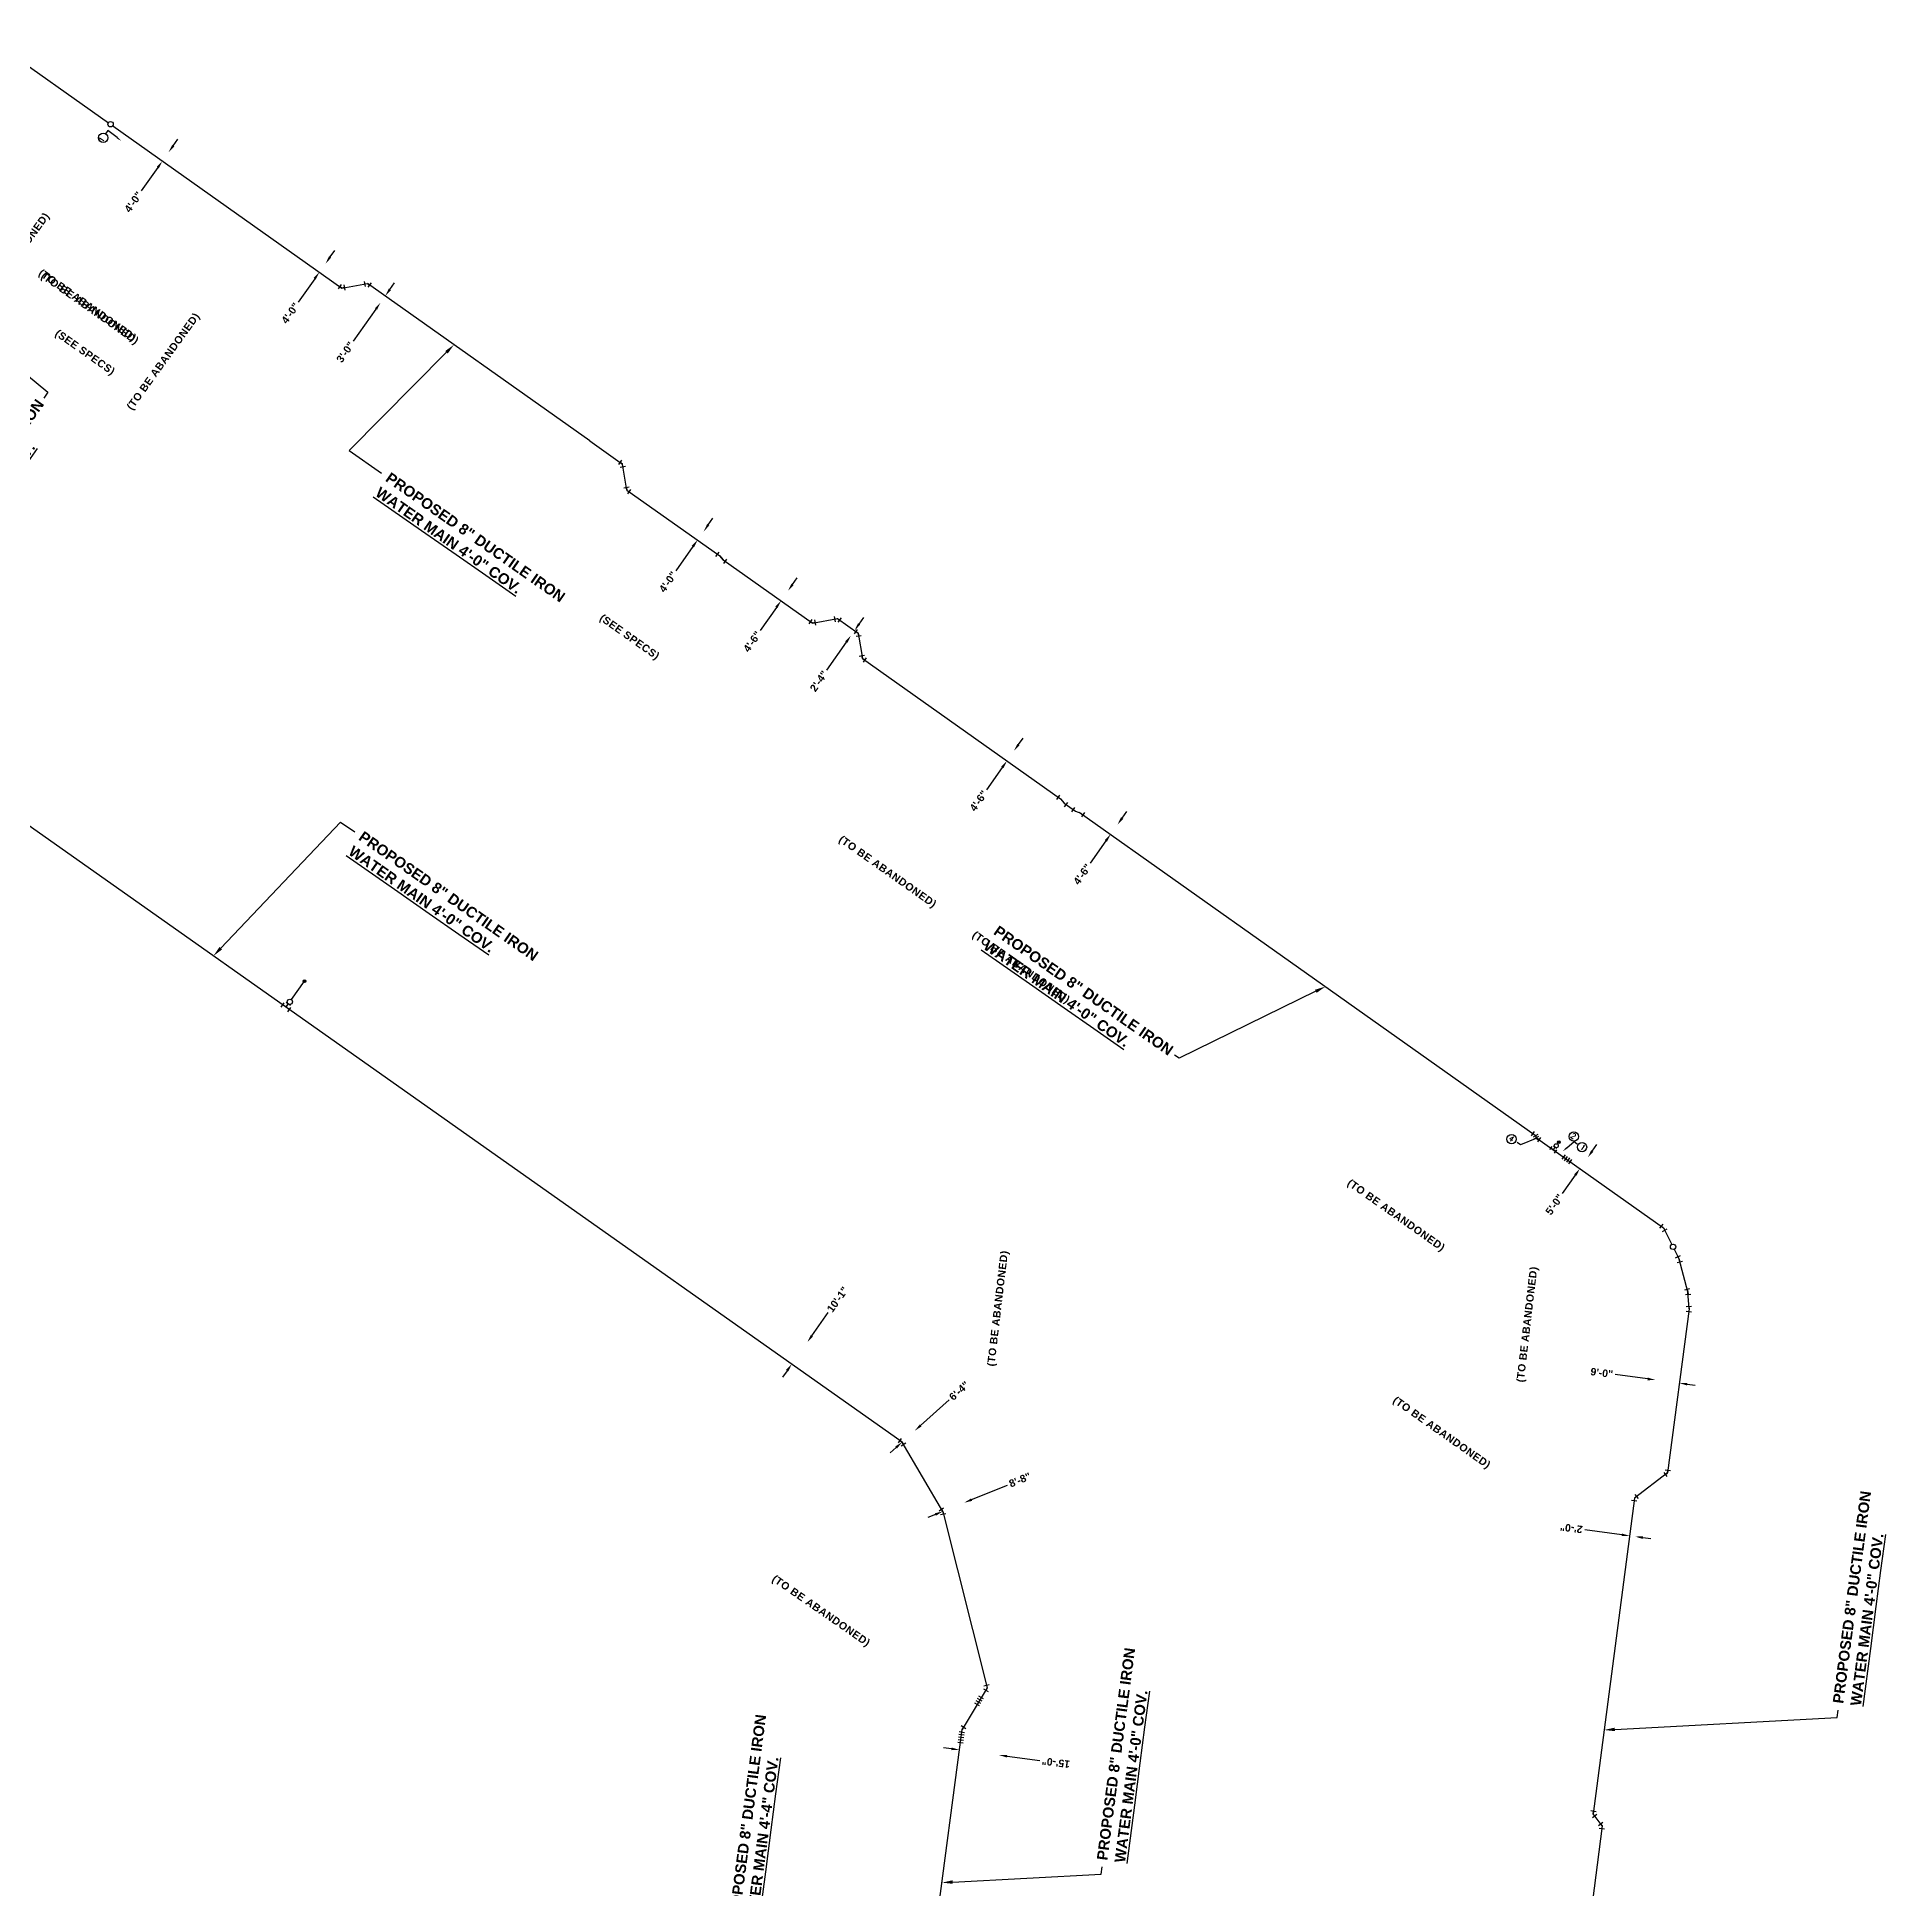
# Model space of a CAD drawing. Header units: feet. Extents: x 0 to 2707995, y 0 to 272549.
# Drawn here: x 2706205 to 2706901, y 270935 to 271629 of the extents above; entities that cross this region are included whole.
import ezdxf
from ezdxf import colors
from ezdxf.entities.mleader import LeaderData, LeaderLine
from ezdxf.math import Vec2, Vec3

# ---------------------------------------------------------------- set-up
doc = ezdxf.new("R2010")
doc.units = ezdxf.units.FT
doc.header["$LTSCALE"] = 20
for name, color, linetype in [('C-PR-WATER', 4, 'Continuous'), ('C-PR-WATER-ABAND', 3, 'Continuous'), ('C-PR-WATER-ABAND-OFF', 3, 'Continuous'), ('C-PR-WATER-ABAND-W3', 3, 'Continuous'), ('C-PR-WATER-DIM', 4, 'Continuous'), ('C-PR-WATER-FITTING', 4, 'Continuous'), ('C-PR-WATER-TXT (W-2)', 4, 'Continuous'), ('C-PR-WATER-TXT-#', 6, 'Continuous')]:
    doc.layers.add(name, color=color, linetype=linetype)
doc.styles.add('ARIAL', font='arialbd.ttf', dxfattribs={"height": 0.24})
doc.styles.add('PROPOSED PLAN', font='arialbd.ttf', dxfattribs={"height": 2.8})
doc.styles.get("Standard").update_dxf_attribs({"font": 'simplex.shx'})
doc.dimstyles.new('PWD Proposed', dxfattribs={"dimtxt": 2.8, "dimasz": 3, "dimexe": 0.18, "dimexo": 0.0625, "dimgap": 1, "dimtad": 0, "dimdec": 0, "dimlfac": 12, "dimzin": 1, "dimdsep": 46, "dimlunit": 4, "dimtxsty": 'PROPOSED PLAN', "dimcen": 0, "dimse1": 1, "dimse2": 1, "dimclrd": 256, "dimclrt": 3, "dimadec": 1, "dimazin": 0, "dimtfac": 1, "dimtdec": 0, "dimtofl": 0, "dimtmove": 0, "dimatfit": 1, "dimfxl": 0.18, "dimfrac": 2, "dimtolj": 1, "dimtzin": 0, "dimlwd": -1, "dimarcsym": 0})

# ---------------------------------------------------------------- blocks, each defined once
blk = doc.blocks.new('*U245')
at = {"layer": 'C-PR-WATER-FITTING'}
blk.add_circle((0, -0.01), 1, dxfattribs=at)
blk = doc.blocks.new('*U86')
at = {"layer": 'C-PR-WATER-FITTING', "linetype": 'Continuous'}
for p, q in [((-1, -1), (-1, 1)), ((3, -1.5), (3, 0.5))]:
    blk.add_line(p, q, dxfattribs=at)
for points in [[(-1, 0), (0, 0)], [(0, 0), (2, -0.5)], [(2, -0.5), (3, -0.5)]]:
    blk.add_lwpolyline(points, dxfattribs=at)
blk = doc.blocks.new('*U85')
at = {"layer": 'C-PR-WATER-FITTING', "linetype": 'Continuous'}
for p, q in [((-1, -1), (-1, 1)), ((3, 1.5), (3, -0.5))]:
    blk.add_line(p, q, dxfattribs=at)
for points in [[(-1, 0), (0, 0)], [(0, 0), (2, 0.5)], [(2, 0.5), (3, 0.5)]]:
    blk.add_lwpolyline(points, dxfattribs=at)
blk = doc.blocks.new('*U288')
at = {"layer": 'C-PR-WATER-FITTING'}
blk.add_line((-0.73, -1.32), (0.73, 1.3), dxfattribs=at)
for points in [[(-0.14, 1.79), (1.61, 0.81)], [(0.82, -1.61), (1.8, 0.13)], [(-1.6, -0.83), (0.14, -1.8)], [(0, -0.01), (1.31, -0.74)]]:
    blk.add_lwpolyline(points, dxfattribs=at)
blk.add_circle((2.18, -1.23), 1, dxfattribs=at)
blk = doc.blocks.new('*U246')
at = {"layer": 'C-PR-WATER-FITTING'}
h = blk.add_hatch(color=256, dxfattribs=at)
h.dxf.hatch_style = 1
h.paths.add_polyline_path([(0.5, -0.01, 1), (-0.5, -0.01, 1)])
blk.add_circle((0, -0.01), 0.5, dxfattribs=at)
blk = doc.blocks.new('*U88')
at = {"layer": 'C-PR-WATER-FITTING'}
for p, q in [((0, 1), (0, -1)), ((1, 1), (1, -1)), ((2, 1), (2, -1)), ((3, 1), (3, -1))]:
    blk.add_line(p, q, dxfattribs=at)
blk = doc.blocks.new('*U89')
at = {"layer": 'C-PR-WATER-FITTING'}
for p, q in [((-0.79, -1.18), (-1.18, 0.79)), ((1, -1), (1, 1))]:
    blk.add_line(p, q, dxfattribs=at)
blk.add_lwpolyline([(-0.98, -0.2), (0, 0)], dxfattribs=at)
at = {"layer": 'C-PR-WATER-FITTING', "flags": 128}
blk.add_lwpolyline([(0, 0), (1, 0)], dxfattribs=at)
blk = doc.blocks.new('*U90')
at = {"layer": 'C-PR-WATER-FITTING'}
for p, q in [((-0.54, -1.31), (-1.31, 0.54)), ((1, -1), (1, 1))]:
    blk.add_line(p, q, dxfattribs=at)
blk.add_lwpolyline([(-0.92, -0.38), (0, 0)], dxfattribs=at)
at = {"layer": 'C-PR-WATER-FITTING', "flags": 128}
blk.add_lwpolyline([(0, 0), (1, 0)], dxfattribs=at)
blk = doc.blocks.new('*U91')
at = {"layer": 'C-PR-WATER-FITTING'}
for p, q in [((0, -1.41), (-1.41, 0)), ((1, -1), (1, 1))]:
    blk.add_line(p, q, dxfattribs=at)
at = {"layer": 'C-PR-WATER-FITTING', "flags": 128}
blk.add_lwpolyline([(-0.71, -0.71), (0, 0), (1, 0)], dxfattribs=at)
blk = doc.blocks.new('*U100')
at = {"layer": 'C-PR-WATER-FITTING'}
for p, q in [((-0.54, -1.31), (-1.31, 0.54)), ((1, -1), (1, 1))]:
    blk.add_line(p, q, dxfattribs=at)
blk.add_lwpolyline([(-0.92, -0.38), (0, 0)], dxfattribs=at)
at = {"layer": 'C-PR-WATER-FITTING', "flags": 128}
blk.add_lwpolyline([(0, 0), (1, 0)], dxfattribs=at)
blk = doc.blocks.new('*U101')
at = {"layer": 'C-PR-WATER-FITTING'}
for p, q in [((0, -1.41), (-1.41, 0)), ((1, -1), (1, 1))]:
    blk.add_line(p, q, dxfattribs=at)
at = {"layer": 'C-PR-WATER-FITTING', "flags": 128}
blk.add_lwpolyline([(-0.71, -0.71), (0, 0), (1, 0)], dxfattribs=at)
blk = doc.blocks.new('*U102')
at = {"layer": 'C-PR-WATER-FITTING'}
for p, q in [((1, 0.08), (-1, -0.08)), ((1.07, -0.92), (-0.92, -1.07)), ((1.15, -1.92), (-0.84, -2.07)), ((1.23, -2.91), (-0.77, -3.07))]:
    blk.add_line(p, q, dxfattribs=at)
blk = doc.blocks.new('*U103')
at = {"layer": 'C-PR-WATER-FITTING'}
for p, q in [((0.88, 0.47), (-0.88, -0.47)), ((1.35, -0.42), (-0.42, -1.35)), ((1.82, -1.3), (0.05, -2.24)), ((2.29, -2.19), (0.52, -3.12))]:
    blk.add_line(p, q, dxfattribs=at)
blk = doc.blocks.new('*D134')
at = {"layer": 'C-PR-WATER-DIM', "linetype": 'Continuous', "transparency": 16777216}
for p, q in [((2706495.24, 271142.47), (2706501.39, 271151.14)), ((2706485.96, 271129.38), (2706484.23, 271126.93))]:
    blk.add_line(p, q, dxfattribs=at)
at = {"layer": 'C-PR-WATER-DIM', "transparency": 16777216}
for points in [[(2706494.83, 271142.76), (2706495.65, 271142.18), (2706493.51, 271140.02)], [(2706485.55, 271129.67), (2706486.37, 271129.09), (2706487.7, 271131.82)]]:
    blk.add_solid(points, dxfattribs=at)
at = {"layer": 'C-PR-WATER-DIM', "transparency": 16777216, "insert": (2706504.89, 271156.08), "char_height": 2.8, "attachment_point": 5, "rotation": 54.66342, "style": 'PROPOSED PLAN'}
blk.add_mtext('\\A1;10\'-1"', dxfattribs=at)
blk = doc.blocks.new('*D135')
at = {"layer": 'C-PR-WATER-DIM', "linetype": 'Continuous', "transparency": 16777216}
for p, q in [((2706535.98, 271108.85), (2706546.68, 271118.45)), ((2706526.82, 271100.62), (2706524.58, 271098.61))]:
    blk.add_line(p, q, dxfattribs=at)
at = {"layer": 'C-PR-WATER-DIM', "transparency": 16777216}
for points in [[(2706535.65, 271109.22), (2706536.31, 271108.48), (2706533.75, 271106.84)], [(2706526.48, 271100.99), (2706527.15, 271100.25), (2706529.05, 271102.62)]]:
    blk.add_solid(points, dxfattribs=at)
at = {"layer": 'C-PR-WATER-DIM', "transparency": 16777216, "insert": (2706550.43, 271121.82), "char_height": 2.8, "attachment_point": 5, "rotation": 41.92135, "style": 'PROPOSED PLAN'}
blk.add_mtext('\\A1;6\'-4"', dxfattribs=at)
blk = doc.blocks.new('*D136')
at = {"layer": 'C-PR-WATER-DIM', "linetype": 'Continuous', "transparency": 16777216}
for p, q in [((2706555.1, 271081.04), (2706568.53, 271086.52)), ((2706541.51, 271075.49), (2706538.73, 271074.35))]:
    blk.add_line(p, q, dxfattribs=at)
at = {"layer": 'C-PR-WATER-DIM', "transparency": 16777216}
for points in [[(2706541.32, 271075.95), (2706541.7, 271075.02), (2706544.29, 271076.62)], [(2706554.91, 271081.5), (2706555.29, 271080.58), (2706552.32, 271079.9)]]:
    blk.add_solid(points, dxfattribs=at)
at = {"layer": 'C-PR-WATER-DIM', "transparency": 16777216, "insert": (2706573.19, 271088.43), "char_height": 2.8, "attachment_point": 5, "rotation": 22.22315, "style": 'PROPOSED PLAN'}
blk.add_mtext('\\A1;8\'-8"', dxfattribs=at)
blk = doc.blocks.new('*D137')
at = {"layer": 'C-PR-WATER-DIM', "linetype": 'Continuous', "transparency": 16777216}
for p, q in [((2706547.56, 270987.63), (2706544.58, 270988.02)), ((2706568.38, 270984.89), (2706580.7, 270983.27))]:
    blk.add_line(p, q, dxfattribs=at)
at = {"layer": 'C-PR-WATER-DIM', "transparency": 16777216}
for points in [[(2706547.62, 270988.12), (2706547.49, 270987.13), (2706550.53, 270987.24)], [(2706568.44, 270985.38), (2706568.31, 270984.39), (2706565.4, 270985.28)]]:
    blk.add_solid(points, dxfattribs=at)
at = {"layer": 'C-PR-WATER-DIM', "transparency": 16777216, "insert": (2706586.7, 270982.48), "char_height": 2.8, "attachment_point": 5, "rotation": 172.50681, "style": 'PROPOSED PLAN'}
blk.add_mtext('\\A1;15\'-0"', dxfattribs=at)
blk = doc.blocks.new('*D163')
at = {"layer": 'C-PR-WATER-DIM', "linetype": 'Continuous', "transparency": 16777216}
for p, q in [((2706255.89, 271588.56), (2706257.62, 271591.01)), ((2706250.11, 271580.41), (2706243.89, 271571.64))]:
    blk.add_line(p, q, dxfattribs=at)
at = {"layer": 'C-PR-WATER-DIM', "transparency": 16777216}
for points in [[(2706255.48, 271588.85), (2706256.3, 271588.28), (2706254.15, 271586.12)], [(2706249.7, 271580.7), (2706250.51, 271580.12), (2706251.84, 271582.85)]]:
    blk.add_solid(points, dxfattribs=at)
at = {"layer": 'C-PR-WATER-DIM', "transparency": 16777216, "insert": (2706240.95, 271567.49), "char_height": 2.8, "attachment_point": 5, "rotation": 54.67389, "style": 'PROPOSED PLAN'}
blk.add_mtext('\\A1;4\'-0"', dxfattribs=at)
blk = doc.blocks.new('*D164')
at = {"layer": 'C-PR-WATER-DIM', "linetype": 'Continuous', "transparency": 16777216}
for p, q in [((2706314.72, 271546.87), (2706316.45, 271549.32)), ((2706308.93, 271538.71), (2706302.72, 271529.95))]:
    blk.add_line(p, q, dxfattribs=at)
at = {"layer": 'C-PR-WATER-DIM', "transparency": 16777216}
for points in [[(2706314.31, 271547.16), (2706315.12, 271546.58), (2706312.98, 271544.43)], [(2706308.52, 271539), (2706309.34, 271538.43), (2706310.67, 271541.16)]]:
    blk.add_solid(points, dxfattribs=at)
at = {"layer": 'C-PR-WATER-DIM', "transparency": 16777216, "insert": (2706299.78, 271525.8), "char_height": 2.8, "attachment_point": 5, "rotation": 54.67389, "style": 'PROPOSED PLAN'}
blk.add_mtext('\\A1;4\'-0"', dxfattribs=at)
blk = doc.blocks.new('*D165')
at = {"layer": 'C-PR-WATER-DIM', "linetype": 'Continuous', "transparency": 16777216}
for p, q in [((2706572.66, 271364.06), (2706574.39, 271366.51)), ((2706566.59, 271355.5), (2706560.66, 271347.14))]:
    blk.add_line(p, q, dxfattribs=at)
at = {"layer": 'C-PR-WATER-DIM', "transparency": 16777216}
for points in [[(2706572.25, 271364.35), (2706573.06, 271363.77), (2706570.92, 271361.62)], [(2706566.18, 271355.79), (2706566.99, 271355.21), (2706568.32, 271357.94)]]:
    blk.add_solid(points, dxfattribs=at)
at = {"layer": 'C-PR-WATER-DIM', "transparency": 16777216, "insert": (2706557.72, 271342.99), "char_height": 2.8, "attachment_point": 5, "rotation": 54.67389, "style": 'PROPOSED PLAN'}
blk.add_mtext('\\A1;4\'-6"', dxfattribs=at)
blk = doc.blocks.new('*D166')
at = {"layer": 'C-PR-WATER-DIM', "linetype": 'Continuous', "transparency": 16777216}
for p, q in [((2706611.49, 271336.54), (2706613.23, 271338.99)), ((2706605.42, 271327.97), (2706599.5, 271319.61))]:
    blk.add_line(p, q, dxfattribs=at)
at = {"layer": 'C-PR-WATER-DIM', "transparency": 16777216}
for points in [[(2706611.09, 271336.83), (2706611.9, 271336.25), (2706609.76, 271334.09)], [(2706605.01, 271328.26), (2706605.83, 271327.68), (2706607.16, 271330.42)]]:
    blk.add_solid(points, dxfattribs=at)
at = {"layer": 'C-PR-WATER-DIM', "transparency": 16777216, "insert": (2706596.56, 271315.47), "char_height": 2.8, "attachment_point": 5, "rotation": 54.67389, "style": 'PROPOSED PLAN'}
blk.add_mtext('\\A1;4\'-6"', dxfattribs=at)
blk = doc.blocks.new('*D167')
at = {"layer": 'C-PR-WATER-DIM', "linetype": 'Continuous', "transparency": 16777216}
for p, q in [((2706787.68, 271211.67), (2706789.41, 271214.12)), ((2706781.32, 271202.7), (2706776.43, 271195.79))]:
    blk.add_line(p, q, dxfattribs=at)
at = {"layer": 'C-PR-WATER-DIM', "transparency": 16777216}
for points in [[(2706787.27, 271211.96), (2706788.09, 271211.38), (2706785.94, 271209.22)], [(2706780.91, 271202.99), (2706781.73, 271202.41), (2706783.05, 271205.15)]]:
    blk.add_solid(points, dxfattribs=at)
at = {"layer": 'C-PR-WATER-DIM', "transparency": 16777216, "insert": (2706773.51, 271191.69), "char_height": 2.8, "attachment_point": 5, "rotation": 54.67389, "style": 'PROPOSED PLAN'}
blk.add_mtext('\\A1;5\'-0"', dxfattribs=at)
blk = doc.blocks.new('*D168')
at = {"layer": 'C-PR-WATER-DIM', "linetype": 'Continuous', "transparency": 16777216}
for p, q in [((2706808.43, 271126.29), (2706796.25, 271127.9)), ((2706823.28, 271124.34), (2706826.25, 271123.95))]:
    blk.add_line(p, q, dxfattribs=at)
at = {"layer": 'C-PR-WATER-DIM', "transparency": 16777216}
for points in [[(2706808.5, 271126.79), (2706808.37, 271125.8), (2706811.41, 271125.9)], [(2706823.34, 271124.83), (2706823.21, 271123.84), (2706820.3, 271124.73)]]:
    blk.add_solid(points, dxfattribs=at)
at = {"layer": 'C-PR-WATER-DIM', "transparency": 16777216, "insert": (2706791.23, 271128.56), "char_height": 2.8, "attachment_point": 5, "rotation": 352.49406, "style": 'PROPOSED PLAN'}
blk.add_mtext('\\A1;9\'-0"', dxfattribs=at)
blk = doc.blocks.new('*D169')
at = {"layer": 'C-PR-WATER-DIM', "linetype": 'Continuous', "transparency": 16777216}
for p, q in [((2706798.73, 271067.86), (2706784.87, 271069.68)), ((2706806.66, 271066.81), (2706809.63, 271066.42))]:
    blk.add_line(p, q, dxfattribs=at)
at = {"layer": 'C-PR-WATER-DIM', "transparency": 16777216}
for points in [[(2706798.79, 271068.35), (2706798.66, 271067.36), (2706801.7, 271067.47)], [(2706806.72, 271067.31), (2706806.59, 271066.32), (2706803.68, 271067.2)]]:
    blk.add_solid(points, dxfattribs=at)
at = {"layer": 'C-PR-WATER-DIM', "transparency": 16777216, "insert": (2706779.84, 271070.34), "char_height": 2.8, "attachment_point": 5, "rotation": 172.50155, "style": 'PROPOSED PLAN'}
blk.add_mtext('\\A1;2\'-0"', dxfattribs=at)
blk = doc.blocks.new('*U213')
at = {"layer": 'C-PR-WATER-FITTING'}
for p, q in [((-1.01, 0.99), (0.99, 1.01)), ((-1.41, -0.01), (0.01, -1.41))]:
    blk.add_line(p, q, dxfattribs=at)
at = {"layer": 'C-PR-WATER-FITTING', "flags": 128}
blk.add_lwpolyline([(-0.01, 1), (0, 0), (-0.7, -0.71)], dxfattribs=at)
blk = doc.blocks.new('*U214')
at = {"layer": 'C-PR-WATER-FITTING'}
for p, q in [((1.41, 0.01), (-0.01, 1.41)), ((1.01, -0.99), (-0.99, -1.01))]:
    blk.add_line(p, q, dxfattribs=at)
at = {"layer": 'C-PR-WATER-FITTING', "flags": 128}
blk.add_lwpolyline([(0.01, -1), (0, 0), (0.7, 0.71)], dxfattribs=at)
blk = doc.blocks.new('*U87')
at = {"layer": 'C-PR-WATER-FITTING', "linetype": 'Continuous'}
for p, q in [((-1.01, -0.99), (-0.99, 1.01)), ((3, -1.5), (3, 0.5))]:
    blk.add_line(p, q, dxfattribs=at)
for points in [[(-1, 0.01), (0, 0)], [(0, 0), (2, -0.5)], [(2, -0.5), (3, -0.5)]]:
    blk.add_lwpolyline(points, dxfattribs=at)
blk = doc.blocks.new('*U215')
at = {"layer": 'C-PR-WATER-FITTING'}
for p, q in [((-0.01, -1.41), (-1.41, 0.01)), ((0.99, -1.01), (1.01, 0.99))]:
    blk.add_line(p, q, dxfattribs=at)
at = {"layer": 'C-PR-WATER-FITTING', "flags": 128}
blk.add_lwpolyline([(1, -0.01), (0, 0), (-0.71, -0.7)], dxfattribs=at)
blk = doc.blocks.new('*U216')
at = {"layer": 'C-PR-WATER-FITTING'}
for p, q in [((-1.01, 0.99), (-0.99, -1.01)), ((-0.01, 1.41), (1.41, 0.01))]:
    blk.add_line(p, q, dxfattribs=at)
at = {"layer": 'C-PR-WATER-FITTING', "flags": 128}
blk.add_lwpolyline([(0.7, 0.71), (0, 0), (-1, -0.01)], dxfattribs=at)
blk = doc.blocks.new('*D227')
at = {"layer": 'C-PR-WATER-DIM', "linetype": 'Continuous', "transparency": 16777216}
for p, q in [((2706337.07, 271534.7), (2706338.81, 271537.15)), ((2706331.87, 271527.36), (2706323.32, 271515.3))]:
    blk.add_line(p, q, dxfattribs=at)
at = {"layer": 'C-PR-WATER-DIM', "transparency": 16777216}
for points in [[(2706336.66, 271534.99), (2706337.48, 271534.42), (2706335.34, 271532.26)], [(2706331.46, 271527.65), (2706332.28, 271527.07), (2706333.6, 271529.81)]]:
    blk.add_solid(points, dxfattribs=at)
at = {"layer": 'C-PR-WATER-DIM', "transparency": 16777216, "insert": (2706320.4, 271511.18), "char_height": 2.8, "attachment_point": 5, "rotation": 54.67389, "style": 'PROPOSED PLAN'}
blk.add_mtext('\\A1;3\'-0"', dxfattribs=at)
blk = doc.blocks.new('*U230')
at = {"layer": 'C-PR-WATER-FITTING'}
for p, q in [((0, -1.41), (-1.41, 0)), ((1, -1), (1, 1))]:
    blk.add_line(p, q, dxfattribs=at)
at = {"layer": 'C-PR-WATER-FITTING', "flags": 128}
blk.add_lwpolyline([(-0.71, -0.71), (0, 0), (1, 0)], dxfattribs=at)
blk = doc.blocks.new('*D231')
at = {"layer": 'C-PR-WATER-DIM', "linetype": 'Continuous', "transparency": 16777216}
for p, q in [((2706456.41, 271446.46), (2706458.14, 271448.91)), ((2706450.64, 271438.29), (2706444.24, 271429.22))]:
    blk.add_line(p, q, dxfattribs=at)
at = {"layer": 'C-PR-WATER-DIM', "transparency": 16777216}
for points in [[(2706456, 271446.75), (2706456.82, 271446.17), (2706454.68, 271444.01)], [(2706450.23, 271438.58), (2706451.05, 271438), (2706452.37, 271440.74)]]:
    blk.add_solid(points, dxfattribs=at)
at = {"layer": 'C-PR-WATER-DIM', "transparency": 16777216, "insert": (2706441.3, 271425.07), "char_height": 2.8, "attachment_point": 5, "rotation": 54.76793, "style": 'PROPOSED PLAN'}
blk.add_mtext('\\A1;4\'-0"', dxfattribs=at)
blk = doc.blocks.new('*U256')
at = {"layer": 'C-PR-WATER-FITTING'}
blk.add_line((-0.04, -1.51), (0.05, 1.49), dxfattribs=at)
for points in [[(-0.95, 1.52), (1.05, 1.46)], [(1.47, -1.05), (1.53, 0.95)], [(-1.04, -1.48), (0.96, -1.54)], [(0, -0.01), (1.5, -0.05)]]:
    blk.add_lwpolyline(points, dxfattribs=at)
blk.add_circle((2.5, -0.08), 1, dxfattribs=at)
blk = doc.blocks.new('*U257')
at = {"layer": 'C-PR-WATER-FITTING'}
h = blk.add_hatch(color=256, dxfattribs=at)
h.dxf.hatch_style = 1
h.paths.add_polyline_path([(0.5, -0.01, 1), (-0.5, -0.01, 1)])
blk.add_circle((0, -0.01), 0.5, dxfattribs=at)
blk = doc.blocks.new('*U247')
at = {"layer": 'C-PR-WATER-FITTING'}
blk.add_circle((0, -0.01), 1, dxfattribs=at)
blk = doc.blocks.new('*U233')
at = {"layer": 'C-PR-WATER-FITTING'}
for p, q in [((-0.54, -1.31), (-1.31, 0.54)), ((1, -1), (1, 1))]:
    blk.add_line(p, q, dxfattribs=at)
blk.add_lwpolyline([(-0.92, -0.38), (0, 0)], dxfattribs=at)
at = {"layer": 'C-PR-WATER-FITTING', "flags": 128}
blk.add_lwpolyline([(0, 0), (1, 0)], dxfattribs=at)
blk = doc.blocks.new('*U234')
at = {"layer": 'C-PR-WATER-FITTING'}
for p, q in [((-0.54, -1.31), (-1.31, 0.54)), ((1, -1), (1, 1))]:
    blk.add_line(p, q, dxfattribs=at)
blk.add_lwpolyline([(-0.92, -0.38), (0, 0)], dxfattribs=at)
at = {"layer": 'C-PR-WATER-FITTING', "flags": 128}
blk.add_lwpolyline([(0, 0), (1, 0)], dxfattribs=at)
blk = doc.blocks.new('*D239')
at = {"layer": 'C-PR-WATER-DIM', "linetype": 'Continuous', "transparency": 16777216}
for p, q in [((2706487.98, 271424.08), (2706489.71, 271426.53)), ((2706481.93, 271415.52), (2706475.8, 271406.85))]:
    blk.add_line(p, q, dxfattribs=at)
at = {"layer": 'C-PR-WATER-DIM', "transparency": 16777216}
for points in [[(2706487.57, 271424.37), (2706488.39, 271423.79), (2706486.25, 271421.63)], [(2706481.52, 271415.8), (2706482.34, 271415.23), (2706483.66, 271417.97)]]:
    blk.add_solid(points, dxfattribs=at)
at = {"layer": 'C-PR-WATER-DIM', "transparency": 16777216, "insert": (2706472.87, 271402.69), "char_height": 2.8, "attachment_point": 5, "rotation": 54.75774, "style": 'PROPOSED PLAN'}
blk.add_mtext('\\A1;4\'-6"', dxfattribs=at)
blk = doc.blocks.new('*D240')
at = {"layer": 'C-PR-WATER-DIM', "linetype": 'Continuous', "transparency": 16777216}
for p, q in [((2706512.93, 271409.28), (2706514.66, 271411.74)), ((2706508.12, 271402.46), (2706500.77, 271392.02))]:
    blk.add_line(p, q, dxfattribs=at)
at = {"layer": 'C-PR-WATER-DIM', "transparency": 16777216}
for points in [[(2706512.53, 271409.57), (2706513.34, 271409), (2706511.21, 271406.83)], [(2706507.72, 271402.75), (2706508.53, 271402.17), (2706509.85, 271404.91)]]:
    blk.add_solid(points, dxfattribs=at)
at = {"layer": 'C-PR-WATER-DIM', "transparency": 16777216, "insert": (2706497.85, 271387.87), "char_height": 2.8, "attachment_point": 5, "rotation": 54.8341, "style": 'PROPOSED PLAN'}
blk.add_mtext('\\A1;2\'-4"', dxfattribs=at)

msp = doc.modelspace()

# ---------------------------------------------------------------- linework, layer by layer
at = {"layer": 'C-PR-WATER'}
for p, q in [((2706186.352, 271629.267), (2706231.59, 271597.206)), ((2706233.221, 271596.05), (2706319.105, 271535.182)), ((2706319.072, 271535.207), (2706328.757, 271536.921)), ((2706412.018, 271477.912), (2706424.245, 271469.246)), ((2706425.912, 271459.47), (2706424.245, 271469.247)), ((2706425.907, 271459.5), (2706460.677, 271434.858)), ((2706462.02, 271433.294), (2706460.677, 271434.858)), ((2706462.02, 271433.294), (2706495.291, 271409.714)), ((2706529.061, 271102.625), (2706084.595, 271416.347)), ((2706495.422, 271409.627), (2706504.889, 271411.302)), ((2706504.882, 271411.301), (2706512.617, 271405.819)), ((2706512.617, 271405.819), (2706514.163, 271396.333)), ((2706514.189, 271396.316), (2706588.374, 271343.732)), ((2706588.374, 271343.732), (2706589.716, 271342.168)), ((2706589.716, 271342.168), (2706594.065, 271339.086)), ((2706594.065, 271339.079), (2706595.986, 271338.331)), ((2706595.38, 271338.766), (2706671.569, 271284.769)), ((2706671.569, 271284.769), (2706766.251, 271217.666)), ((2706300.177, 271268.464), (2706305.09, 271275.394)), ((2706298.154, 271265.606), (2706299.022, 271266.832)), ((2706766.947, 271216.56), (2706814.381, 271182.943)), ((2706774.622, 271214.342), (2706775.129, 271215.056)), ((2706773.101, 271212.203), (2706773.751, 271213.12)), ((2706814.381, 271182.943), (2706817.492, 271176.709)), ((2706818.385, 271174.92), (2706820.245, 271171.194)), ((2706823.539, 271158.956), (2706820.24, 271171.187)), ((2706823.965, 271152.517), (2706823.539, 271158.956)), ((2706823.965, 271152.517), (2706815.869, 271091.068)), ((2706544.288, 271076.622), (2706529.06, 271102.625)), ((2706815.869, 271091.068), (2706803.553, 271081.614)), ((2706544.288, 271076.622), (2706560.899, 271010.487)), ((2706803.554, 271081.615), (2706787.999, 270963.216)), ((2706560.899, 271010.487), (2706551.529, 270994.831)), ((2706530.599, 270835.708), (2706551.529, 270994.831)), ((2706791.434, 270958.746), (2706787.091, 270925.714)), ((2706791.434, 270958.74), (2706787.999, 270963.216))]:
    msp.add_line(p, q, dxfattribs=at)
for points in [[(2706412.018, 271477.912), (2706328.757, 271536.921)], [(2706766.251, 271217.666), (2706766.947, 271216.56)]]:
    msp.add_lwpolyline(points, dxfattribs=at)
at = {"layer": 'C-PR-WATER-TXT-#'}
for centre in [(2706229.661, 271591.569), (2706757.442, 271216.196), (2706780.774, 271217.163), (2706783.842, 271213.212)]:
    msp.add_circle(centre, 1.75, dxfattribs=at)

# ---------------------------------------------------------------- block references
at = {"layer": 'C-PR-WATER-FITTING'}
for name, p, rotation in [('*U245', (2706232.401, 271596.631), 83.92415502369693), ('*U213', (2706319.072, 271535.207), 279.6627549989162), ('*U214', (2706328.757, 271536.921), 279.6627549989162), ('*U87', (2706460.677, 271434.858), 324.673888888468), ('*U213', (2706495.422, 271409.627), 279.6627549989162), ('*U214', (2706504.883, 271411.301), 279.6627549989162), ('*U215', (2706512.609, 271405.823), 279.6627549989162), ('*U216', (2706514.17, 271396.329), 279.6627549989162), ('*U86', (2706588.374, 271343.732), 324.673888888468), ('*U85', (2706594.065, 271339.086), 324.6738889241751), ('*U257', (2706305.084, 271275.396), 56.47756110949388), ('*U256', (2706298.154, 271265.606), 56.47756110949388), ('*U233', (2706766.251, 271217.666), 302.1738966934164), ('*U234', (2706766.947, 271216.56), 122.1738966828323), ('*U246', (2706775.129, 271215.056), 83.92415502369693), ('*U88', (2706776.912, 271209.498), 324.673888888468), ('*U90', (2706814.381, 271182.943), 299.537809446928), ('*U247', (2706817.932, 271175.814), 83.92415502369693), ('*U89', (2706820.24, 271171.187), 285.0096728048995), ('*U89', (2706823.539, 271158.956), 273.7596687355332), ('*U89', (2706823.965, 271152.517), 262.5096647744364), ('*U100', (2706529.065, 271102.618), 302.1738888645055), ('*U100', (2706544.288, 271076.622), 280.6531324194436), ('*U101', (2706560.899, 271010.487), 239.0997326427569), ('*U102', (2706558.718, 271006.842), 324.6738889241751), ('*U103', (2706551.269, 270992.855), 324.6738889241751), ('*U100', (2706551.529, 270994.831), 59.09973272570487), ('*U91', (2706787.998, 270963.22), 82.50945497703239), ('*U91', (2706791.436, 270958.74), 262.5094549804973)]:
    msp.add_blockref(name, p, dxfattribs=dict(at, rotation=rotation))
at = {"layer": 'C-PR-WATER-FITTING', "xscale": -1}
for name, p, rotation in [('*U91', (2706424.245, 271469.247), 324.6761657353481), ('*U230', (2706425.916, 271459.445), 144.6761656996411), ('*U91', (2706815.869, 271091.068), 262.5041894284287), ('*U91', (2706803.554, 271081.615), 82.50418943189358)]:
    msp.add_blockref(name, p, dxfattribs=dict(at, rotation=rotation))
at = {"layer": 'C-PR-WATER-FITTING', "xscale": 0.75, "yscale": 0.75, "zscale": 0.75, "rotation": 83.92415502369693}
msp.add_blockref('*U288', (2706773.096, 271212.202), dxfattribs=at)

# ---------------------------------------------------------------- texts
at = {"layer": 'C-PR-WATER-ABAND', "color": 4, "char_height": 2.8, "width": 48.18924, "attachment_point": 2, "style": 'ARIAL'}
for s, insert, rotation in [('\\pxql;{\\T1.063;\\C3;(TO BE ABANDONED)}', (2706226.463, 271528.656), 324.788439), ('\\pxql;{\\T1.063;\\C3;(SEE SPECS)}', (2706436.693, 271399.323), 324.788439), ('\\pxql;{\\T1.063;\\C3;(TO BE ABANDONED)}', (2706576.352, 271280.527), 324.788439), ('\\pxql;{\\T1.063;\\C3;(TO BE ABANDONED)}', (2706762.053, 271149.167), 83.234413), ('\\pxql;{\\T1.063;\\C3;(TO BE ABANDONED)}', (2706501.397, 271039.297), 325.223551)]:
    msp.add_mtext(s, dxfattribs=dict(at, insert=insert, rotation=rotation))
at = {"layer": 'C-PR-WATER-ABAND-OFF', "color": 4, "char_height": 2.8, "width": 48.18924, "attachment_point": 2, "style": 'ARIAL'}
for s, insert, rotation in [('\\pxql;{\\T1.063;\\C3;(TO BE ABANDONED)}', (2706227.378, 271527.516), 324.788439), ('\\pxql;{\\T1.063;\\C3;(SEE SPECS)}', (2706232.642, 271506.031), 324.788439), ('\\pxql;{\\T1.063;\\C3;(TO BE ABANDONED)}', (2706526.341, 271316.329), 324.788439), ('\\pxql;{\\T1.063;\\C3;(TO BE ABANDONED)}', (2706716.89, 271187.544), 324.788439), ('\\pxql;{\\T1.063;\\C3;(TO BE ABANDONED)}', (2706563.682, 271155.147), 83.234413), ('\\pxql;{\\T1.063;\\C3;(TO BE ABANDONED)}', (2706733.979, 271106.085), 324.788439)]:
    msp.add_mtext(s, dxfattribs=dict(at, insert=insert, rotation=rotation))
at = {"layer": 'C-PR-WATER-ABAND-W3', "color": 4, "char_height": 2.8, "width": 48.18924, "attachment_point": 2, "rotation": 54.245078, "style": 'ARIAL'}
for insert in [(2706195.957, 271547.971), (2706252.272, 271510.427)]:
    msp.add_mtext('\\pxql;{\\T1.063;\\C3;(TO BE ABANDONED)}', dxfattribs=dict(at, insert=insert))

# ---------------------------------------------------------------- dimensions: what is measured, and where the dimension line sits
at = {"layer": 'C-PR-WATER-DIM'}
for base, p1, p2, angle, picture, middle in [((2706251.841, 271582.854), (2706255.615, 271585.081), (2706253.302, 271581.818), 234.673889, '*D163', (2706240.953, 271567.491)), ((2706310.667, 271541.162), (2706314.442, 271543.389), (2706312.129, 271540.126), 234.673889, '*D164', (2706299.779, 271525.799)), ((2706333.603, 271529.809), (2706336.8, 271531.221), (2706335.065, 271528.773), 234.673889, '*D227', (2706320.403, 271511.183)), ((2706454.68, 271444.007), (2706449.029, 271443.097), (2706451.338, 271446.368), 54.767928, '*D231', (2706441.303, 271425.066)), ((2706486.25, 271421.633), (2706480.314, 271420.328), (2706482.905, 271423.996), 54.757739, '*D239', (2706472.869, 271402.694)), ((2706511.206, 271406.832), (2706506.53, 271407.252), (2706507.883, 271409.173), 54.834104, '*D240', (2706497.848, 271387.871)), ((2706568.32, 271357.945), (2706572.384, 271360.58), (2706569.782, 271356.909), 234.673889, '*D165', (2706557.721, 271342.99)), ((2706607.157, 271330.42), (2706611.22, 271333.055), (2706608.618, 271329.384), 234.673889, '*D166', (2706596.558, 271315.465)), ((2706783.053, 271205.145), (2706787.345, 271208.232), (2706784.453, 271204.153), 234.673888, '*D167', (2706773.514, 271191.687)), ((2706487.697, 271131.825), (2706494.682, 271139.186), (2706488.872, 271130.992), 234.663415, '*D134', (2706504.891, 271156.076)), ((2706811.405, 271125.902), (2706819.707, 271120.193), (2706810.807, 271121.365), 172.49406, '*D168', (2706791.234, 271128.56)), ((2706529.049, 271102.623), (2706535.42, 271104.982), (2706530.72, 271100.762), 221.921354, '*D135', (2706550.428, 271121.82)), ((2706544.288, 271076.621), (2706552.324, 271079.905), (2706544.288, 271076.621), 202.223152, '*D136', (2706573.195, 271088.432)), ((2706801.701, 271067.465), (2706805.836, 271083.568), (2706803.854, 271083.828), 172.501548, '*D169', (2706779.836, 271070.343)), ((2706550.53, 270987.237), (2706565.094, 270982.939), (2706550.222, 270984.895), 172.506814, '*D137', (2706586.704, 270982.479))]:
    dim = msp.add_linear_dim(base=base, p1=p1, p2=p2, angle=angle, dimstyle='PWD Proposed', override={"dimclrt": 256}, dxfattribs=at)
    dim.commit()
    dim.dimension.update_dxf_attribs({"geometry": picture, "text_midpoint": middle, "dimtype": 161})

# ---------------------------------------------------------------- leaders
at = {"layer": 'C-PR-WATER-TXT (W-2)'}
ml = msp.add_multileader_mtext('Standard', dxfattribs=at)
ml.set_content('PROPOSED 8" DUCTILE IRON {\\LWATER MAIN 4\'-0" COV.}', color=256, style='ARIAL')
ml.set_leader_properties(color=256)
ml.build(insert=Vec2(0, 0))
ml.multileader.update_dxf_attribs({"dogleg_length": 5})
ctx = ml.context
ctx.base_point, ctx.landing_gap_size, ctx.plane_origin, ctx.plane_x_axis, ctx.plane_y_axis = Vec3(2706158.548, 271425.091), 2.5, Vec3(2706013.91, 271621.238), Vec3(0.5782295, 0.8158742), Vec3(-0.8158742, 0.5782295)
notes = []
notes.append((ctx, [(1, (1, 1, 0), (2706208.959, 271496.221), (-0.5782295, -0.8158742), 2.766, [(0, [(2706147.472, 271546.694)], 0, [])])]))
ctx.mtext.insert, ctx.mtext.text_direction, ctx.mtext.rotation, ctx.mtext.width, ctx.mtext.defined_height, ctx.mtext.flow_direction = Vec3(2706158.036, 271428.519), Vec3(0.5782295, 0.8158742), 0.9542394, 87.98644, 38.555, 5
ml = msp.add_multileader_mtext('Standard', dxfattribs=at)
ml.set_content('PROPOSED 8" DUCTILE IRON {\\LWATER MAIN 4\'-0" COV.}', color=256, style='ARIAL')
ml.set_leader_properties(color=256)
ml.build(insert=Vec2(0, 0))
ml.multileader.update_dxf_attribs({"dogleg_length": 5})
ctx = ml.context
ctx.base_point, ctx.landing_gap_size, ctx.plane_origin, ctx.plane_x_axis, ctx.plane_y_axis = Vec3(2706333.973, 271465.831), 2.5, Vec3(2706511.2, 271615.169), Vec3(0.8203154, -0.5719114), Vec3(0.5719114, 0.8203154)
notes.append((ctx, [(0, (1, 1, 0), (2706321.781, 271474.331), (0.8203154, -0.5719114), 14.862, [(0, [(2706361.122, 271513.983)], 0, [])])]))
ctx.mtext.insert, ctx.mtext.text_direction, ctx.mtext.rotation, ctx.mtext.width, ctx.mtext.defined_height, ctx.mtext.flow_direction = Vec3(2706337.396, 271466.37), Vec3(0.8203154, -0.5719114), 5.6743512, 87.98644, 38.555, 5
ml = msp.add_multileader_mtext('Standard', dxfattribs=at)
ml.set_content('PROPOSED 8" DUCTILE IRON {\\LWATER MAIN 4\'-0" COV.}', color=256, style='ARIAL')
ml.set_leader_properties(color=256)
ml.build(insert=Vec2(0, 0))
ml.multileader.update_dxf_attribs({"dogleg_length": 5})
ctx = ml.context
ctx.base_point, ctx.landing_gap_size, ctx.plane_origin, ctx.plane_x_axis, ctx.plane_y_axis = Vec3(2706323.892, 271331.344), 2.5, Vec3(2706445.958, 271343.498), Vec3(0.8203154, -0.5719114), Vec3(0.5719114, 0.8203154)
notes.append((ctx, [(0, (1, 1, 0), (2706318.62, 271335.019), (0.8203154, -0.5719114), 6.427, [(0, [(2706270.932, 271284.823)], 0, [])])]))
ctx.mtext.insert, ctx.mtext.text_direction, ctx.mtext.rotation, ctx.mtext.width, ctx.mtext.defined_height, ctx.mtext.flow_direction = Vec3(2706327.316, 271331.883), Vec3(0.8203154, -0.5719114), 5.6743512, 87.98644, 38.555, 5
ml = msp.add_multileader_mtext('Standard', dxfattribs=at)
ml.set_content('PROPOSED 8" DUCTILE IRON {\\LWATER MAIN 4\'-0" COV.}', color=256, style='ARIAL')
ml.set_leader_properties(color=256)
ml.build(insert=Vec2(0, 0))
ml.multileader.update_dxf_attribs({"dogleg_length": 5})
ctx = ml.context
ctx.base_point, ctx.landing_gap_size, ctx.plane_origin, ctx.plane_x_axis, ctx.plane_y_axis = Vec3(2706561.846, 271295.952), 2.5, Vec3(2706862.948, 271332.395), Vec3(0.8203154, -0.5719114), Vec3(0.5719114, 0.8203154)
notes.append((ctx, [(1, (1, 1, 0), (2706632.811, 271246.476), (-0.8203154, 0.5719114), 2.094, [(0, [(2706687.667, 271273.36)], 0, [])])]))
ctx.mtext.insert, ctx.mtext.text_direction, ctx.mtext.rotation, ctx.mtext.width, ctx.mtext.defined_height, ctx.mtext.flow_direction = Vec3(2706565.269, 271296.491), Vec3(0.8203154, -0.5719114), 5.6743512, 87.98644, 38.555, 5
ml = msp.add_multileader_mtext('Standard', dxfattribs=at)
ml.set_content('PROPOSED 8" DUCTILE IRON {\\LWATER MAIN 4\'-0" COV.}', color=256, style='ARIAL')
ml.set_leader_properties(color=256)
ml.build(insert=Vec2(0, 0))
ml.multileader.update_dxf_attribs({"dogleg_length": 5})
ctx = ml.context
ctx.base_point, ctx.landing_gap_size, ctx.plane_origin, ctx.plane_x_axis, ctx.plane_y_axis = Vec3(2706879.825, 271002.163), 2.5, Vec3(2706482.531, 271113.353), Vec3(0.1304081, 0.9914604), Vec3(-0.9914604, 0.1304081)
notes.append((ctx, [(0, (1, 1, 0), (2706879.464, 270999.42), (0.1304081, 0.9914604), 2.766, [(0, [(2706792.138, 270994.706)], 0, [])])]))
ctx.mtext.insert, ctx.mtext.text_direction, ctx.mtext.rotation, ctx.mtext.width, ctx.mtext.defined_height, ctx.mtext.flow_direction = Vec3(2706877.771, 271004.954), Vec3(0.1304081, 0.9914604), 1.4400157, 87.98644, 38.555, 5
ml = msp.add_multileader_mtext('Standard', dxfattribs=at)
ml.set_content('PROPOSED 8" DUCTILE IRON {\\LWATER MAIN 4\'-0" COV.}', color=256, style='ARIAL')
ml.set_leader_properties(color=256)
ml.build(insert=Vec2(0, 0))
ml.multileader.update_dxf_attribs({"dogleg_length": 5})
ctx = ml.context
ctx.base_point, ctx.landing_gap_size, ctx.plane_origin, ctx.plane_x_axis, ctx.plane_y_axis = Vec3(2706604.031, 270943.391), 2.5, Vec3(2706206.737, 271054.581), Vec3(0.1304081, 0.9914604), Vec3(-0.9914604, 0.1304081)
notes.append((ctx, [(0, (1, 1, 0), (2706603.67, 270940.649), (0.1304081, 0.9914604), 2.766, [(0, [(2706543.987, 270937.489)], 0, [])])]))
ctx.mtext.insert, ctx.mtext.text_direction, ctx.mtext.rotation, ctx.mtext.width, ctx.mtext.defined_height, ctx.mtext.flow_direction = Vec3(2706601.977, 270946.182), Vec3(0.1304081, 0.9914604), 1.4400157, 87.98644, 38.555, 5
ml = msp.add_multileader_mtext('Standard', dxfattribs=at)
ml.set_content('PROPOSED 8" DUCTILE IRON {\\LWATER MAIN 4\'-4" COV.}', color=256, style='ARIAL')
ml.set_leader_properties(color=256)
ml.build(insert=Vec2(0, 0))
ml.multileader.update_dxf_attribs({"dogleg_length": 5})
ctx = ml.context
ctx.base_point, ctx.landing_gap_size, ctx.plane_origin, ctx.plane_x_axis, ctx.plane_y_axis = Vec3(2706465.744, 270918.392), 2.5, Vec3(2706068.45, 271029.582), Vec3(0.1304081, 0.9914604), Vec3(-0.9914604, 0.1304081)
notes.append((ctx, [(0, (1, 1, 0), (2706465.383, 270915.65), (0.1304081, 0.9914604), 2.766, [(0, [(2706529.192, 270824.974)], 0, [])])]))
ctx.mtext.insert, ctx.mtext.text_direction, ctx.mtext.rotation, ctx.mtext.width, ctx.mtext.defined_height, ctx.mtext.flow_direction = Vec3(2706463.69, 270921.184), Vec3(0.1304081, 0.9914604), 1.4400157, 87.98644, 38.555, 5
at = {"layer": 'C-PR-WATER-TXT-#'}
ml = msp.add_multileader_mtext('Standard', dxfattribs=at)
ml.set_content('1  ', color=256)
ml.set_leader_properties(color=256)
ml.build(insert=Vec2(0, 0))
ml.multileader.update_dxf_attribs({"dogleg_length": 1.5, "arrow_head_size": 2})
ctx = ml.context
ctx.base_point, ctx.char_height, ctx.arrow_head_size, ctx.landing_gap_size, ctx.plane_origin, ctx.plane_x_axis, ctx.plane_y_axis = Vec3(2706228.32, 271589.837), 2, 2, 1.7, Vec3(2706246.366, 271611.187), Vec3(0.5814185, 0.8136047), Vec3(-0.8136047, 0.5814185)
ctx.text_align_type = 2
notes.append((ctx, [(0, (1, 1, 0), (2706231.445, 271594.211), (-0.5814185, -0.8136047), 1.5, [(0, [(2706236.422, 271590.401)], 0, [])])]))
ctx.mtext.insert, ctx.mtext.text_direction, ctx.mtext.rotation, ctx.mtext.width, ctx.mtext.alignment, ctx.mtext.line_spacing_factor, ctx.mtext.flow_direction = Vec3(2706228.771, 271592.189), Vec3(0.5814185, 0.8136047), 0.9503253, 0.47619, 3, 0.75, 5
ml = msp.add_multileader_mtext('Standard', dxfattribs=at)
ml.set_content('2  ', color=256)
ml.set_leader_properties(color=256)
ml.build(insert=Vec2(0, 0))
ml.multileader.update_dxf_attribs({"dogleg_length": 1.5, "arrow_head_size": 2})
ctx = ml.context
ctx.base_point, ctx.char_height, ctx.arrow_head_size, ctx.landing_gap_size, ctx.plane_origin, ctx.plane_x_axis, ctx.plane_y_axis = Vec3(2706778.852, 271218.606), 2, 2, 1.7, Vec3(2706800.559, 271200.626), Vec3(0.8203154, -0.5719114), Vec3(0.5719114, 0.8203154)
ctx.text_align_type = 2
notes.append((ctx, [(0, (0, 0, 0), (0, 0), (1, 0), 1, [])]))
ctx.mtext.insert, ctx.mtext.text_direction, ctx.mtext.rotation, ctx.mtext.width, ctx.mtext.alignment, ctx.mtext.line_spacing_factor, ctx.mtext.flow_direction = Vec3(2706781.912, 271217.692), Vec3(0.8203154, -0.5719114), 5.6743512, 0.47619, 3, 0.75, 5
ml = msp.add_multileader_mtext('Standard', dxfattribs=at)
ml.set_content('4  ', color=256)
ml.set_leader_properties(color=256)
ml.build(insert=Vec2(0, 0))
ml.multileader.update_dxf_attribs({"dogleg_length": 1.5, "arrow_head_size": 2})
ctx = ml.context
ctx.base_point, ctx.char_height, ctx.arrow_head_size, ctx.landing_gap_size, ctx.plane_origin, ctx.plane_x_axis, ctx.plane_y_axis = Vec3(2706755.556, 271217.691), 2, 2, 1.7, Vec3(2706777.227, 271199.66), Vec3(0.8203154, -0.5719114), Vec3(0.5719114, 0.8203154)
ctx.text_align_type = 2
notes.append((ctx, [(1, (1, 1, 0), (2706760.747, 271214.071), (-0.8203154, 0.5719114), 1.5, [(1, [(2706766.251, 271217.666), (2706766.947, 271216.56)], 0, [])])]))
ctx.mtext.insert, ctx.mtext.text_direction, ctx.mtext.rotation, ctx.mtext.width, ctx.mtext.defined_height, ctx.mtext.alignment, ctx.mtext.line_spacing_factor, ctx.mtext.flow_direction = Vec3(2706758.694, 271216.722), Vec3(0.8203154, -0.5719114), 5.6743512, 1.52721, 1.883, 3, 0.75, 5
ml = msp.add_multileader_mtext('Standard', dxfattribs=at)
ml.set_content('1  ', color=256)
ml.set_leader_properties(color=256)
ml.build(insert=Vec2(0, 0))
ml.multileader.update_dxf_attribs({"dogleg_length": 1.5, "arrow_head_size": 2})
ctx = ml.context
ctx.base_point, ctx.char_height, ctx.arrow_head_size, ctx.landing_gap_size, ctx.plane_origin, ctx.plane_x_axis, ctx.plane_y_axis = Vec3(2706782.067, 271214.473), 2, 2, 1.7, Vec3(2706803.626, 271196.676), Vec3(0.8203154, -0.5719114), Vec3(0.5719114, 0.8203154)
notes.append((ctx, [(0, (1, 1, 0), (2706780.837, 271215.331), (0.8203154, -0.5719114), 1.5, [(0, [(2706776.625, 271211.593)], 0, [])])]))
ctx.mtext.insert, ctx.mtext.text_direction, ctx.mtext.rotation, ctx.mtext.width, ctx.mtext.line_spacing_factor, ctx.mtext.flow_direction = Vec3(2706784.034, 271214.321), Vec3(0.8203154, -0.5719114), 5.6743512, 0.47619, 0.75, 5
for ctx, leaders in notes:
    for number, flags, end, landing, length, lines in leaders:
        leader = LeaderData()
        leader.index, (leader.has_last_leader_line, leader.has_dogleg_vector, leader.attachment_direction) = number, flags
        leader.last_leader_point, leader.dogleg_vector, leader.dogleg_length = Vec3(end), Vec3(landing), length
        for number, points, colour, breaks in lines:
            line = LeaderLine()
            line.index, line.vertices, line.color, line.breaks = number, Vec3.list(points), colors.encode_raw_color(colour), breaks
            leader.lines.append(line)
        ctx.leaders.append(leader)

doc.saveas('drawing.dxf')
